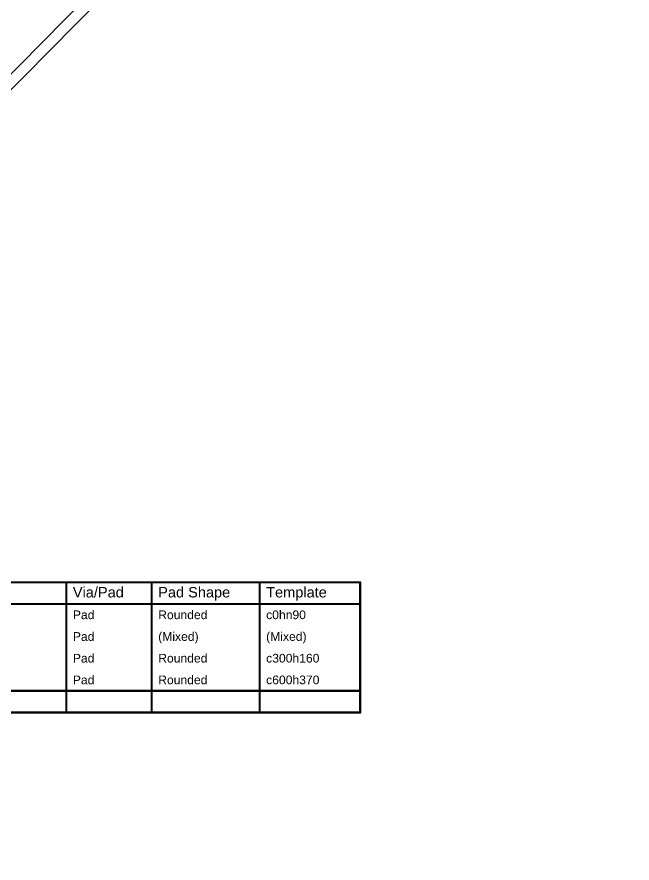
# Model space of a CAD drawing. Header units: inches. Extents: x -22 to 5433, y -38 to 5417.
# Drawn here: x 211.3 to 319.3, y -16.2 to 132.3 of the extents above; entities that cross this region are included whole.
import ezdxf

# ---------------------------------------------------------------- set-up
doc = ezdxf.new("R2010")
doc.units = ezdxf.units.IN
doc.layers.add('Drill Drawing', color=1, linetype='Continuous')
doc.layers.add('Top Solder', color=216, linetype='Continuous')
doc.styles.add('Arial', font='', dxfattribs={"height": 0.2})
doc.styles.get('Arial').set_extended_font_data('Arial')

# ---------------------------------------------------------------- blocks, each defined once
blk = doc.blocks.new('TL3340AF160QG_5')
at = {"layer": 'Top Solder'}
for p in [(1.7, 0.34), (-0.77, 0)]:
    blk.add_line(p, (5432.07, -5356.68), dxfattribs=at)

msp = doc.modelspace()

# ---------------------------------------------------------------- linework, layer by layer
at = {"layer": 'Drill Drawing'}
for points in [[(93.79, 33.08, 0.381, 0.381, 0), (271.59, 33.08, 0.381, 0.381, 0)], [(220.02, 10.22, 0.381, 0.381, 0), (220.02, 33.08, 0.381, 0.381, 0)], [(235, 10.22, 0.381, 0.381, 0), (235, 33.08, 0.381, 0.381, 0)], [(253.94, 10.22, 0.381, 0.381, 0), (253.94, 33.08, 0.381, 0.381, 0)], [(271.59, 10.22, 0.381, 0.381, 0), (271.59, 33.08, 0.381, 0.381, 0)], [(93.79, 29.27, 0.381, 0.381, 0), (271.59, 29.27, 0.381, 0.381, 0)], [(93.79, 14.03, 0.381, 0.381, 0), (271.59, 14.03, 0.381, 0.381, 0)], [(93.79, 10.22, 0.381, 0.381, 0), (271.59, 10.22, 0.381, 0.381, 0)]]:
    msp.add_lwpolyline(points, format="xyseb", dxfattribs=at)
for points in [[(219.92, 33.08, 0.191, 0.191, 1), (220.11, 33.08, 0.191, 0.191, 1)], [(234.91, 33.08, 0.191, 0.191, 1), (235.1, 33.08, 0.191, 0.191, 1)], [(253.85, 33.08, 0.191, 0.191, 1), (254.04, 33.08, 0.191, 0.191, 1)], [(271.5, 33.08, 0.191, 0.191, 1), (271.69, 33.08, 0.191, 0.191, 1)], [(271.5, 33.08, 0.191, 0.191, 1), (271.69, 33.08, 0.191, 0.191, 1)], [(271.5, 29.27, 0.191, 0.191, 1), (271.69, 29.27, 0.191, 0.191, 1)], [(271.5, 14.03, 0.191, 0.191, 1), (271.69, 14.03, 0.191, 0.191, 1)], [(219.92, 10.22, 0.191, 0.191, 1), (220.11, 10.22, 0.191, 0.191, 1)], [(234.91, 10.22, 0.191, 0.191, 1), (235.1, 10.22, 0.191, 0.191, 1)], [(253.85, 10.22, 0.191, 0.191, 1), (254.04, 10.22, 0.191, 0.191, 1)], [(271.5, 10.22, 0.191, 0.191, 1), (271.69, 10.22, 0.191, 0.191, 1)], [(271.5, 10.22, 0.191, 0.191, 1), (271.69, 10.22, 0.191, 0.191, 1)]]:
    msp.add_lwpolyline(points, format="xyseb", close=True, dxfattribs=at)

# ---------------------------------------------------------------- block references
at = {"rotation": 90}
msp.add_blockref('TL3340AF160QG_5', (76.41, -15.45), dxfattribs=at)

# ---------------------------------------------------------------- texts
at = {"layer": 'Drill Drawing', "style": 'Arial'}
for s, height, p in [('Via/Pad', 1.829, (221.16, 30.42)), ('Pad Shape', 1.829, (236.14, 30.42)), ('Template', 1.829, (255.09, 30.42)), ('Pad', 1.524, (221.16, 26.61)), ('Rounded', 1.524, (236.14, 26.61)), ('c0hn90', 1.524, (255.09, 26.61)), ('Pad', 1.524, (221.16, 22.8)), ('(Mixed)', 1.524, (236.14, 22.8)), ('(Mixed)', 1.524, (255.09, 22.8)), ('Pad', 1.524, (221.16, 18.99)), ('Rounded', 1.524, (236.14, 18.99)), ('c300h160', 1.524, (255.09, 18.99)), ('Pad', 1.524, (221.16, 15.18)), ('Rounded', 1.524, (236.14, 15.18)), ('c600h370', 1.524, (255.09, 15.18))]:
    msp.add_text(s, height=height, dxfattribs=at).set_placement(p)

doc.saveas('drawing.dxf')
